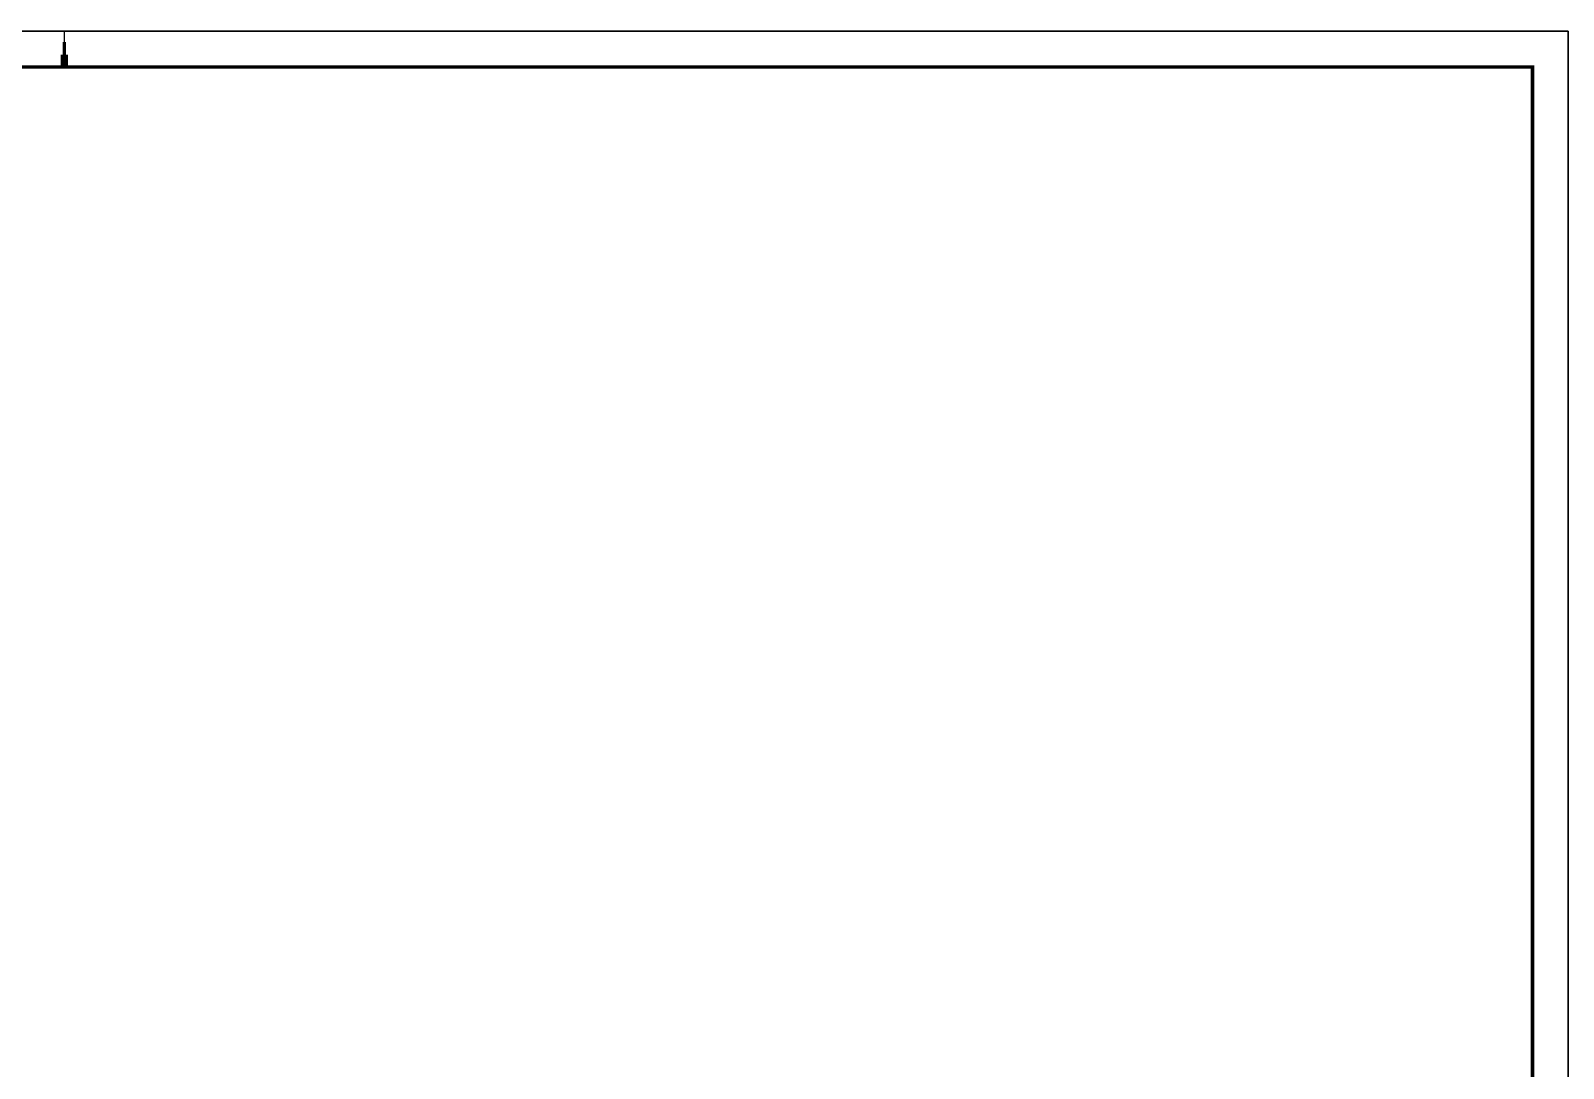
# Model space of a CAD drawing. Extents: x -55438775289 to -98440, y -7665632576 to 9496667396.
# Drawn here: x -531969 to -489112, y -1947 to 27076 of the extents above; entities that cross this region are included whole.
import ezdxf

# ---------------------------------------------------------------- set-up
doc = ezdxf.new("R2010")
doc.units = 0
doc.header["$LTSCALE"] = 1000
doc.layers.add('FRAME', color=7, linetype='CONTINUOUS')

# ---------------------------------------------------------------- blocks, each defined once
blk = doc.blocks.new('a1')
at = {"layer": 'FRAME'}
blk.add_lwpolyline([(32220, 126240), (116320, 126240), (116320, 185640), (32220, 185640)], close=True, dxfattribs=at)
for points, const_width in [([(74270, 185640), (74270, 184640)], 35), ([(74270, 184640), (74270, 185340)], 100), ([(74270, 184640), (74270, 184990)], 200)]:
    blk.add_lwpolyline(points, dxfattribs=dict(at, const_width=const_width))
at = {"layer": 'FRAME', "const_width": 100}
blk.add_lwpolyline([(34720, 127240), (115320, 127240), (115320, 184640), (34720, 184640)], close=True, dxfattribs=at)
blk = doc.blocks.new('打印框')
at = {"layer": 'FRAME'}
blk.add_lwpolyline([(-894711, 340006), (-810611, 340006), (-810611, 280606), (-894711, 280606)], close=True, dxfattribs=at)

msp = doc.modelspace()

# ---------------------------------------------------------------- block references
at = {"layer": 'FRAME'}
for name, p in [('a1', (-605298, -158581)), ('打印框', (321633, -312947))]:
    msp.add_blockref(name, p, dxfattribs=at)

doc.saveas('drawing.dxf')
